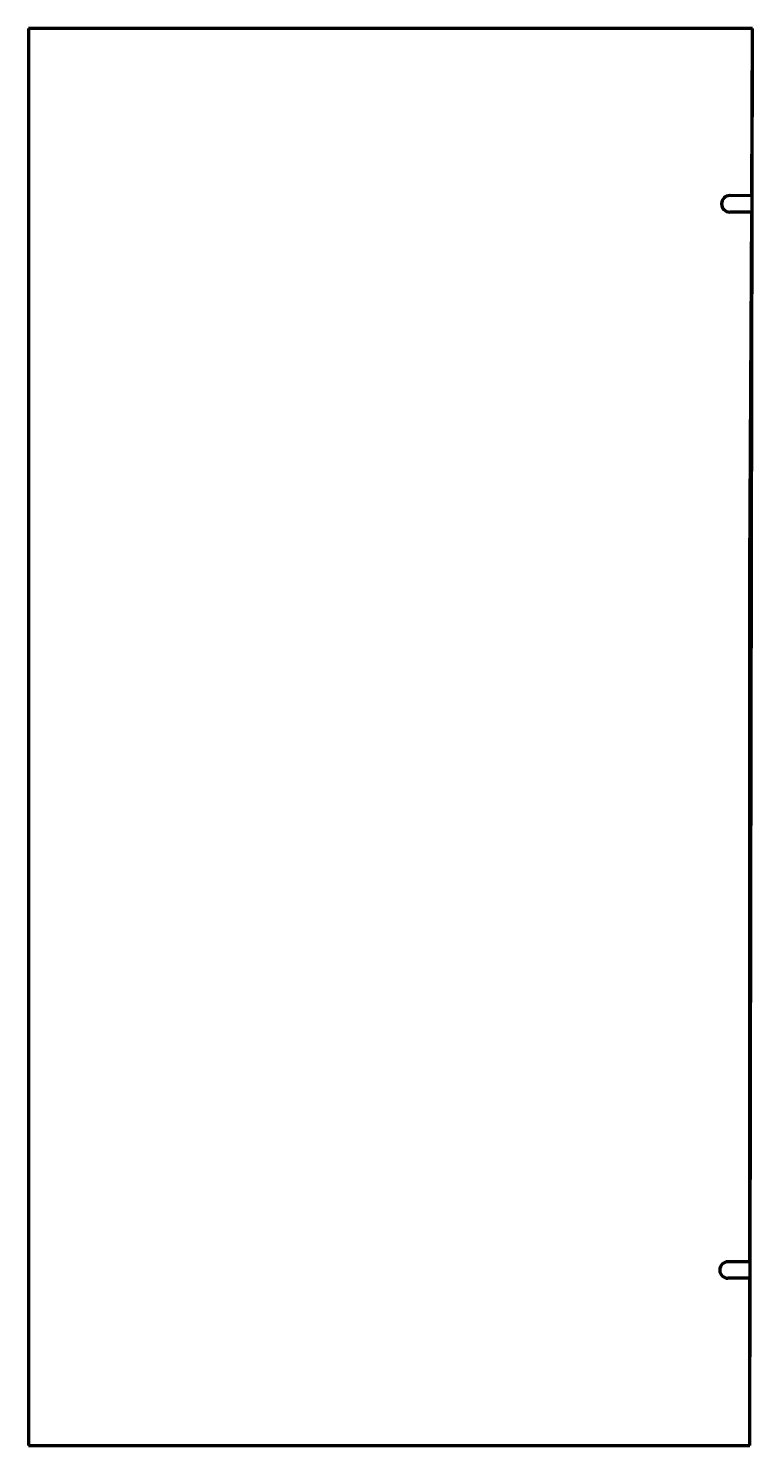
# Model space of a CAD drawing. Header units: inches. Extents: x 0 to 33, y 0 to 64.6.
import ezdxf

# ---------------------------------------------------------------- set-up
doc = ezdxf.new("R2010")
doc.units = ezdxf.units.IN
doc.header["$MEASUREMENT"] = 0
doc.layers.add('1', color=7, linetype='Continuous')

msp = doc.modelspace()

# ---------------------------------------------------------------- linework, layer by layer
at = {"color": 7, "lineweight": 90}
for p, q in [((0, 64.562), (0, 0)), ((33, 64.562), (0, 64.562)), ((32.875, 0), (33, 64.562)), ((32.961, 56.937), (33, 64.562)), ((32.875, 40), (32.957, 56.188)), ((32.875, 8.375), (32.875, 40)), ((32.875, 0), (32.875, 7.625)), ((0, 0), (32.875, 0))]:
    msp.add_line(p, q, dxfattribs=at)
at = {"layer": '1', "color": 7, "lineweight": 90}
for p, q in [((32.875, 0), (33, 64.562)), ((32.961, 56.937), (31.961, 56.943)), ((32.957, 56.188), (31.957, 56.193)), ((32.875, 8.375), (31.875, 8.375)), ((32.875, 7.625), (31.875, 7.625))]:
    msp.add_line(p, q, dxfattribs=at)
at = {"layer": '1', "color": 1, "lineweight": 90}
msp.add_line((32.875, 0), (33, 64.562), dxfattribs=at)
at = {"layer": '1', "color": 7, "lineweight": 90}
for centre, start, end in [((31.959, 56.568), 89.70842, 269.70842), ((31.875, 8), 90, 270)]:
    msp.add_arc(centre, 0.375, start, end, dxfattribs=at)

doc.saveas('drawing.dxf')
